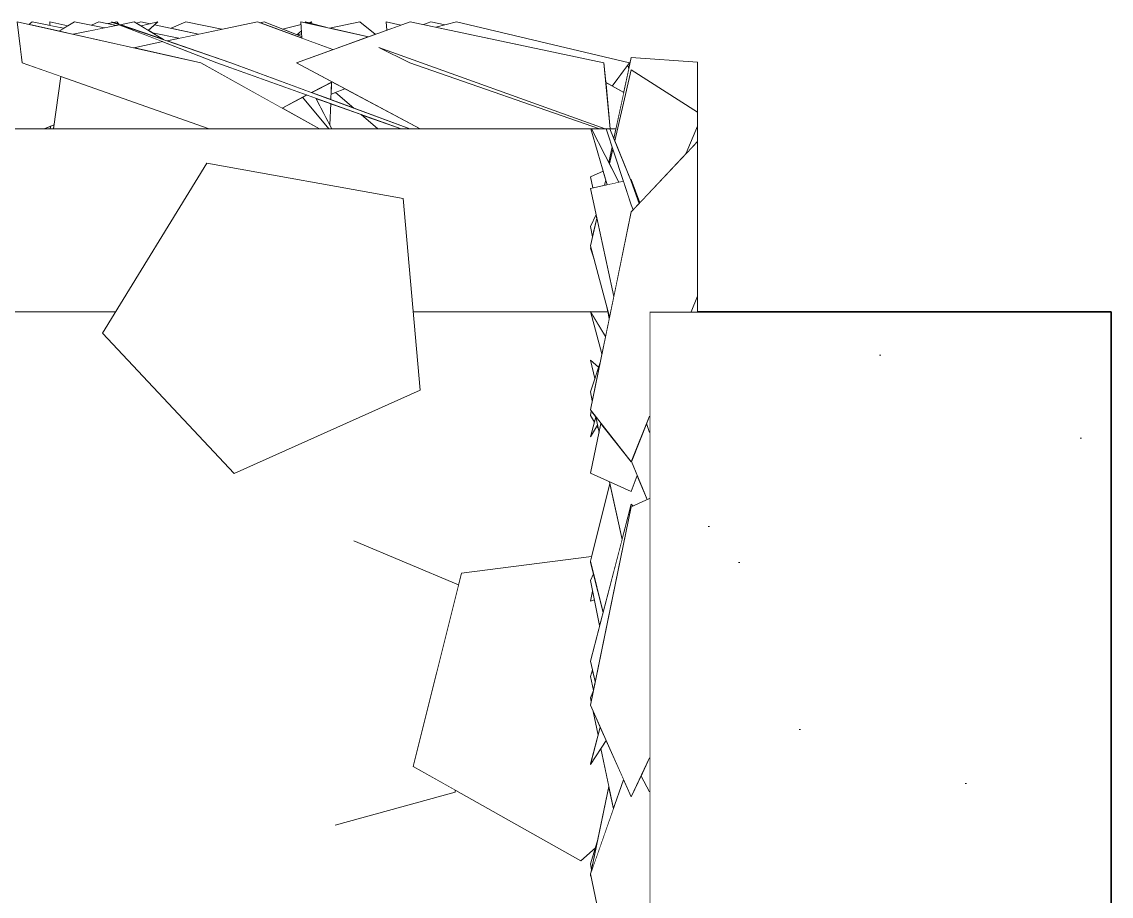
# Model space of a CAD drawing. Header units: millimetres. Extents: x -9413 to 8527, y -300 to 11224.
# Drawn here: x 8055.1 to 8527.1, y 746.8 to 1125.7 of the extents above; entities that cross this region are included whole.
import ezdxf

# ---------------------------------------------------------------- set-up
doc = ezdxf.new("R2010")
doc.units = ezdxf.units.MM
doc.header["$MEASUREMENT"] = 0
doc.linetypes.add('Wipeout_Contour', pattern=[1000, 0, -1000])
doc.layers.add('Interior - Furniture', color=7, linetype='Continuous')
doc.layers.add('Structural - Bearing', color=7, linetype='Continuous')
for name, color, linetype, lineweight, true_color in [('Interior - Furniture _Pen_No__24', 7, 'Continuous', 20, 0x029e21), ('Interior - Furniture _Pen_No__4', 7, 'Continuous', 20, 0x029e21), ('Structural - Bearing_Pen_No__178', 7, 'Continuous', 15, 0xbda888), ('Structural - Bearing_Pen_No__87', 7, 'Continuous', 20, 0x6a6a6a)]:
    doc.layers.add(name, color=color, linetype=linetype, lineweight=lineweight, true_color=true_color)
doc.layers.add('Structural - Bearing_Pen_No__27', color=7, linetype='Continuous', lineweight=35)

# ---------------------------------------------------------------- blocks, each defined once
blk = doc.blocks.new('Section Elem_25_6')
at = {"color": 254, "linetype": 'Wipeout_Contour', "lineweight": 0, "ltscale": 33826.662935}
blk.add_wipeout([(8527.1, 0), (8527.1, 1000), (8327.1, 1000), (8327.1, 0)], dxfattribs=at).dxf.layer = 'Structural - Bearing'
at = {"layer": 'Structural - Bearing_Pen_No__178', "linetype": 'Continuous'}
h = blk.add_hatch(dxfattribs=at)
h.set_pattern_fill('Cut_Stone_0006', color=256, style=0, pattern_type=2)
h.set_pattern_definition([(45, (0, 350), (-111.3693, 111.3693), [0, -105, 0, -157.5]), (110, (350, 350), (148.0016, 53.8682), [0, -77, 0, -133])])
h.paths.add_polyline_path([(8527.1, 0), (8527.1, 1000), (8327.1, 1000), (8327.1, 0)])
at = {"layer": 'Structural - Bearing_Pen_No__27', "linetype": 'Continuous'}
for p, q in [((8327.1, 1000), (8327.1, 0)), ((8527.1, 1000), (8327.1, 1000)), ((8527.1, 1000), (8527.1, 0))]:
    blk.add_line(p, q, dxfattribs=at)
blk = doc.blocks.new('Section Elem_26_6')
at = {"layer": 'Structural - Bearing_Pen_No__87', "linetype": 'Continuous'}
blk.add_line((8095.78, 1000), (7284.29, 1000), dxfattribs=at)
at = {"color": 254, "linetype": 'Wipeout_Contour', "lineweight": 0, "ltscale": 33465.873881}
blk.add_wipeout([(8309.05, 1000), (8301.54, 1000), (8308.01, 989.25), (8309.64, 997.12)], dxfattribs=at).dxf.layer = 'Structural - Bearing'
at = {"layer": 'Structural - Bearing_Pen_No__87', "linetype": 'Continuous'}
for p, q in [((8301.49, 1000), (8224.63, 1000)), ((8309.05, 1000), (8301.54, 1000))]:
    blk.add_line(p, q, dxfattribs=at)
blk = doc.blocks.new('Section Elem_41_6')
at = {"color": 254, "linetype": 'Wipeout_Contour', "lineweight": 0, "ltscale": 32594.65207}
blk.add_wipeout([(8067.21, 1125.65), (8067.32, 1124.04), (8073.24, 1122.82), (8075.06, 1123.91)], dxfattribs=at).dxf.layer = 'Interior - Furniture'
at = {"color": 254, "linetype": 'Wipeout_Contour', "lineweight": 0, "ltscale": 24777.910272}
blk.add_wipeout([(8180.05, 1125.07), (8179.78, 1124.83), (8186.89, 1123.26)], dxfattribs=at).dxf.layer = 'Interior - Furniture'
at = {"color": 254, "linetype": 'Wipeout_Contour', "lineweight": 0, "ltscale": 33240.431555}
blk.add_wipeout([(8232.35, 1125.65), (8229.2, 1124.41), (8234.53, 1123.29), (8238.57, 1124.35)], dxfattribs=at).dxf.layer = 'Interior - Furniture'
at = {"color": 254, "linetype": 'Wipeout_Contour', "lineweight": 0, "ltscale": 33552.320641}
blk.add_wipeout([(8310.94, 1097.77), (8315.9, 1094.95), (8318.08, 1105.14), (8317.63, 1106.89)], dxfattribs=at).dxf.layer = 'Interior - Furniture'
at = {"color": 254, "linetype": 'Wipeout_Contour', "lineweight": 0, "ltscale": 41126.117536}
blk.add_wipeout([(8090.09, 990.74), (8147.15, 929.96), (8227.64, 966.01), (8220.28, 1049.05), (8135.28, 1064.34)], dxfattribs=at).dxf.layer = 'Interior - Furniture'
at = {"color": 254, "linetype": 'Wipeout_Contour', "lineweight": 0, "ltscale": 258548.012484}
blk.add_wipeout([(8224.63, 802.94), (8297.32, 762.12), (8303.6, 767.71), (8304.55, 770.74), (8309.42, 794.3), (8306.01, 810.75), (8301.45, 803.86), (8301.54, 804.22), (8301.45, 804.06), (8304.28, 814.53), (8304.81, 816.52), (8302.69, 826.75), (8301.45, 829.53), (8301.78, 831.14), (8301.45, 832.74), (8302.76, 835.88), (8302.77, 835.93), (8301.45, 841.97), (8302.35, 844.89), (8301.45, 848.66), (8305.47, 864.08), (8303.19, 875.14), (8301.45, 874.56), (8302.43, 878.87), (8301.45, 883.63), (8302.74, 886.2), (8301.45, 891.52), (8301.51, 891.76), (8301.45, 892.01), (8301.93, 893.93), (8245.61, 886.72)], dxfattribs=at).dxf.layer = 'Interior - Furniture'
at = {"layer": 'Interior - Furniture _Pen_No__4', "linetype": 'Continuous'}
for p, q in [((8232.35, 1125.65), (8229.2, 1124.41)), ((8238.57, 1124.35), (8232.35, 1125.65)), ((8318.08, 1105.14), (8317.63, 1106.89)), ((8135.28, 1064.34), (8090.09, 990.74)), ((8220.28, 1049.05), (8135.28, 1064.34)), ((8227.64, 966.01), (8220.28, 1049.05)), ((8090.09, 990.74), (8147.15, 929.96)), ((8147.15, 929.96), (8227.64, 966.01)), ((8297.32, 762.12), (8303.6, 767.71))]:
    blk.add_line(p, q, dxfattribs=at)
at = {"color": 254, "linetype": 'Wipeout_Contour', "lineweight": 0, "ltscale": 32573.844646}
blk.add_wipeout([(8058.22, 1124.5), (8071.21, 1121.61), (8073.24, 1122.82), (8059.55, 1125.65)], dxfattribs=at).dxf.layer = 'Interior - Furniture'
at = {"color": 254, "linetype": 'Wipeout_Contour', "lineweight": 0, "ltscale": 24766.775766}
blk.add_wipeout([(8179.24, 1125.28), (8177.83, 1125.65), (8178.61, 1125.12)], dxfattribs=at).dxf.layer = 'Interior - Furniture'
at = {"color": 254, "linetype": 'Wipeout_Contour', "lineweight": 0, "ltscale": 49592.172187}
blk.add_wipeout([(8199.05, 900.68), (8190.95, 777.6), (8242.86, 791.79), (8242.92, 792.67), (8224.63, 802.94), (8244.33, 881.62)], dxfattribs=at).dxf.layer = 'Interior - Furniture'
at = {"layer": 'Interior - Furniture _Pen_No__4', "linetype": 'Continuous'}
for p, q in [((8058.22, 1124.5), (8059.55, 1125.65)), ((8059.55, 1125.65), (8073.24, 1122.82)), ((8067.32, 1124.04), (8067.21, 1125.65)), ((8067.21, 1125.65), (8075.06, 1123.91)), ((8178.61, 1125.12), (8177.83, 1125.65)), ((8177.83, 1125.65), (8179.24, 1125.28)), ((8180.05, 1125.07), (8186.89, 1123.26)), ((8244.33, 881.62), (8198.97, 900.71)), ((8301.93, 893.93), (8245.61, 886.72)), ((8245.61, 886.72), (8224.63, 802.94)), ((8224.63, 802.94), (8297.32, 762.12)), ((8190.87, 777.57), (8242.86, 791.79)), ((8242.86, 791.79), (8242.92, 792.67))]:
    blk.add_line(p, q, dxfattribs=at)
blk = doc.blocks.new('Section Elem_43_6')
at = {"color": 254, "linetype": 'Wipeout_Contour', "lineweight": 0, "ltscale": 32671.848716}
blk.add_wipeout([(8088.48, 1125.65), (8085.25, 1124.16), (8090.88, 1123), (8096.12, 1124.08)], dxfattribs=at).dxf.layer = 'Interior - Furniture'
at = {"color": 254, "linetype": 'Wipeout_Contour', "lineweight": 0, "ltscale": 24563.381661}
blk.add_wipeout([(8106.8, 1123.83), (8109.93, 1121.93), (8114.11, 1125.65)], dxfattribs=at).dxf.layer = 'Interior - Furniture'
at = {"color": 254, "linetype": 'Wipeout_Contour', "lineweight": 0, "ltscale": 32828.374642}
blk.add_wipeout([(8119.78, 1122.84), (8131.72, 1120.3), (8141.84, 1122.42), (8126.21, 1125.65)], dxfattribs=at).dxf.layer = 'Interior - Furniture'
at = {"color": 254, "linetype": 'Wipeout_Contour', "lineweight": 0, "ltscale": 33108.641897}
blk.add_wipeout([(8201.58, 1125.65), (8188.39, 1122.93), (8205.35, 1119.18), (8208.28, 1120.23)], dxfattribs=at).dxf.layer = 'Interior - Furniture'
at = {"color": 254, "linetype": 'Wipeout_Contour', "lineweight": 0, "ltscale": 24755.591346}
blk.add_wipeout([(8176.3, 1120.43), (8174.36, 1120.03), (8176.35, 1119.24)], dxfattribs=at).dxf.layer = 'Interior - Furniture'
at = {"color": 254, "linetype": 'Wipeout_Contour', "lineweight": 0, "ltscale": 41335.560165}
blk.add_wipeout([(8188.95, 1090.23), (8188.58, 1080.95), (8189.46, 1079.25), (8209.43, 1079.25), (8202.21, 1085.47)], dxfattribs=at).dxf.layer = 'Interior - Furniture'
at = {"color": 254, "linetype": 'Wipeout_Contour', "lineweight": 0, "ltscale": 24415.257552}
blk.add_wipeout([(8067.74, 1080.5), (8064.77, 1079.25), (8067.41, 1079.25)], dxfattribs=at).dxf.layer = 'Interior - Furniture'
at = {"color": 254, "linetype": 'Wipeout_Contour', "lineweight": 0, "ltscale": 25244.793976}
blk.add_wipeout([(8343.02, 1068.69), (8347.85, 1073.84), (8347.85, 1080.36)], dxfattribs=at).dxf.layer = 'Interior - Furniture'
at = {"color": 254, "linetype": 'Wipeout_Contour', "lineweight": 0, "ltscale": 41861.075194}
blk.add_wipeout([(8307.02, 1060.89), (8301.45, 1058.42), (8302.47, 1053.67), (8307.53, 1054.78), (8308.09, 1057.18)], dxfattribs=at).dxf.layer = 'Interior - Furniture'
at = {"color": 254, "linetype": 'Wipeout_Contour', "lineweight": 0, "ltscale": 33470.32378}
blk.add_wipeout([(8303.91, 1042.08), (8301.45, 1036.91), (8302.36, 1032.51), (8304.24, 1040.59)], dxfattribs=at).dxf.layer = 'Interior - Furniture'
at = {"color": 254, "linetype": 'Wipeout_Contour', "lineweight": 0, "ltscale": 33627.135129}
blk.add_wipeout([(8345.14, 1000), (8347.81, 1000), (8347.85, 1000.11), (8347.85, 1006.81)], dxfattribs=at).dxf.layer = 'Interior - Furniture'
at = {"color": 254, "linetype": 'Wipeout_Contour', "lineweight": 0, "ltscale": 25107.119156}
blk.add_wipeout([(8308.59, 1002.19), (8309.64, 997.12), (8309.78, 997.8)], dxfattribs=at).dxf.layer = 'Interior - Furniture'
at = {"color": 254, "linetype": 'Wipeout_Contour', "lineweight": 0, "ltscale": 25081.126625}
blk.add_wipeout([(8301.45, 979.07), (8303.37, 971.07), (8305.04, 976.06)], dxfattribs=at).dxf.layer = 'Interior - Furniture'
at = {"color": 254, "linetype": 'Wipeout_Contour', "lineweight": 0, "ltscale": 41787.125718}
blk.add_wipeout([(8301.83, 956.97), (8301.45, 955.11), (8303.18, 952.22), (8303.78, 954.43), (8303.76, 954.51)], dxfattribs=at).dxf.layer = 'Interior - Furniture'
at = {"color": 254, "linetype": 'Wipeout_Contour', "lineweight": 0, "ltscale": 25142.02256}
blk.add_wipeout([(8325.8, 951.52), (8327.1, 947.74), (8327.1, 954.78)], dxfattribs=at).dxf.layer = 'Interior - Furniture'
at = {"color": 254, "linetype": 'Wipeout_Contour', "lineweight": 0, "ltscale": 41799.312781}
blk.add_wipeout([(8301.45, 848.66), (8303.57, 839.79), (8319.17, 915.42), (8319.97, 915.79), (8319.17, 916.68)], dxfattribs=at).dxf.layer = 'Interior - Furniture'
at = {"color": 254, "linetype": 'Wipeout_Contour', "lineweight": 0, "ltscale": 25025.259023}
blk.add_wipeout([(8301.45, 804.06), (8301.54, 804.22), (8304.28, 814.53)], dxfattribs=at).dxf.layer = 'Interior - Furniture'
at = {"color": 254, "linetype": 'Wipeout_Contour', "lineweight": 0, "ltscale": 75167.686216}
blk.add_wipeout([(8315.86, 797.24), (8301.45, 756.45), (8317.27, 681.73), (8319.17, 682.86), (8323.03, 672.49), (8327.1, 672.27), (8327.1, 792.04), (8323.4, 798.85), (8319.17, 789.82)], dxfattribs=at).dxf.layer = 'Interior - Furniture'
at = {"color": 254, "linetype": 'Wipeout_Contour', "lineweight": 0, "ltscale": 40970.673171}
blk.add_wipeout([(8123.18, 1118.5), (8111.67, 1120.87), (8116.48, 1117.96), (8118.02, 1117.43), (8118.05, 1117.42)], dxfattribs=at).dxf.layer = 'Interior - Furniture'
at = {"color": 254, "linetype": 'Wipeout_Contour', "lineweight": 0, "ltscale": 33335.416508}
blk.add_wipeout([(8209.73, 1114.5), (8223.27, 1107.93), (8305.43, 1079.25), (8307.88, 1079.25)], dxfattribs=at).dxf.layer = 'Interior - Furniture'
at = {"color": 254, "linetype": 'Wipeout_Contour', "lineweight": 0, "ltscale": 24495.488936}
blk.add_wipeout([(8072.03, 1102.01), (8068.8, 1079.25), (8136.28, 1079.25)], dxfattribs=at).dxf.layer = 'Interior - Furniture'
at = {"color": 254, "linetype": 'Wipeout_Contour', "lineweight": 0, "ltscale": 33059.0994}
blk.add_wipeout([(8189.01, 1091.92), (8199.02, 1088.22), (8191.09, 1095.06), (8189.1, 1094.28)], dxfattribs=at).dxf.layer = 'Interior - Furniture'
at = {"color": 254, "linetype": 'Wipeout_Contour', "lineweight": 0, "ltscale": 25092.196126}
blk.add_wipeout([(8301.45, 1000.15), (8306.47, 981.77), (8308.01, 989.25)], dxfattribs=at).dxf.layer = 'Interior - Furniture'
at = {"color": 254, "linetype": 'Wipeout_Contour', "lineweight": 0, "ltscale": 25222.024842}
blk.add_wipeout([(8347.81, 1000), (8347.85, 1000), (8347.85, 1000.11)], dxfattribs=at).dxf.layer = 'Interior - Furniture'
at = {"color": 254, "linetype": 'Wipeout_Contour', "lineweight": 0, "ltscale": 25078.502663}
blk.add_wipeout([(8305.7, 978.03), (8301.45, 965.31), (8302.28, 961.45)], dxfattribs=at).dxf.layer = 'Interior - Furniture'
at = {"color": 254, "linetype": 'Wipeout_Contour', "lineweight": 0, "ltscale": 25076.257908}
blk.add_wipeout([(8304.54, 950.88), (8304.26, 950.42), (8304.85, 949.42)], dxfattribs=at).dxf.layer = 'Interior - Furniture'
at = {"color": 254, "linetype": 'Wipeout_Contour', "lineweight": 0, "ltscale": 33426.731893}
blk.add_wipeout([(8301.45, 892.01), (8306.92, 869.65), (8315.16, 901.28), (8309.95, 925.62)], dxfattribs=at).dxf.layer = 'Interior - Furniture'
at = {"color": 254, "linetype": 'Wipeout_Contour', "lineweight": 0, "ltscale": 33379.900603}
blk.add_wipeout([(8301.45, 841.97), (8302.77, 835.93), (8303.57, 839.79), (8302.35, 844.89)], dxfattribs=at).dxf.layer = 'Interior - Furniture'
at = {"color": 254, "linetype": 'Wipeout_Contour', "lineweight": 0, "ltscale": 25034.358762}
blk.add_wipeout([(8301.45, 803.86), (8308.29, 814.2), (8305.72, 819.95)], dxfattribs=at).dxf.layer = 'Interior - Furniture'
at = {"color": 254, "linetype": 'Wipeout_Contour', "lineweight": 0, "ltscale": 25007.933016}
blk.add_wipeout([(8301.45, 755.75), (8301.74, 755.08), (8301.52, 756.11)], dxfattribs=at).dxf.layer = 'Interior - Furniture'
at = {"color": 254, "linetype": 'Wipeout_Contour', "lineweight": 0, "ltscale": 56845.326293}
blk.add_wipeout([(7993.32, 1079.25), (8064.77, 1079.25), (8069.05, 1081.05), (8072.03, 1102.01), (8055.31, 1107.93), (8054.35, 1115.5), (8017.46, 1107.93)], dxfattribs=at).dxf.layer = 'Interior - Furniture'
at = {"color": 254, "linetype": 'Wipeout_Contour', "lineweight": 0, "ltscale": 41275.273706}
blk.add_wipeout([(8176.73, 1092.94), (8188.07, 1079.25), (8189.46, 1079.25), (8182.54, 1092.53), (8178.63, 1093.94)], dxfattribs=at).dxf.layer = 'Interior - Furniture'
at = {"color": 254, "linetype": 'Wipeout_Contour', "lineweight": 0, "ltscale": 25072.168242}
blk.add_wipeout([(8301.45, 945.84), (8304.54, 950.88), (8303.78, 954.43)], dxfattribs=at).dxf.layer = 'Interior - Furniture'
at = {"color": 254, "linetype": 'Wipeout_Contour', "lineweight": 0, "ltscale": 33400.988698}
blk.add_wipeout([(8301.45, 883.63), (8305.47, 864.08), (8306.92, 869.65), (8302.83, 886.38)], dxfattribs=at).dxf.layer = 'Interior - Furniture'
at = {"color": 254, "linetype": 'Wipeout_Contour', "lineweight": 0, "ltscale": 25031.68112}
blk.add_wipeout([(8309.42, 794.3), (8301.8, 757.44), (8311.42, 784.66)], dxfattribs=at).dxf.layer = 'Interior - Furniture'
at = {"layer": 'Interior - Furniture _Pen_No__4', "linetype": 'Continuous'}
blk.add_line((8301.45, 755.75), (8301.74, 755.08), dxfattribs=at)
at = {"color": 254, "linetype": 'Wipeout_Contour', "lineweight": 0, "ltscale": 24761.920614}
blk.add_wipeout([(8180.67, 1095.01), (8181.39, 1094.74), (8181.13, 1095.25)], dxfattribs=at).dxf.layer = 'Interior - Furniture'
at = {"color": 254, "linetype": 'Wipeout_Contour', "lineweight": 0, "ltscale": 33056.830707}
blk.add_wipeout([(8189.31, 1099.55), (8189.1, 1094.28), (8195.12, 1096.66), (8189.52, 1099.66)], dxfattribs=at).dxf.layer = 'Interior - Furniture'
at = {"color": 254, "linetype": 'Wipeout_Contour', "lineweight": 0, "ltscale": 50199.579747}
blk.add_wipeout([(8306.04, 951.61), (8301.45, 930.11), (8319.17, 922.07), (8321.74, 929.04), (8319.24, 935.08), (8319.17, 934.91)], dxfattribs=at).dxf.layer = 'Interior - Furniture'
at = {"color": 254, "linetype": 'Wipeout_Contour', "lineweight": 0, "ltscale": 25013.318621}
blk.add_wipeout([(8301.45, 760.78), (8301.98, 758.33), (8304.55, 770.74)], dxfattribs=at).dxf.layer = 'Interior - Furniture'
at = {"layer": 'Interior - Furniture _Pen_No__4', "linetype": 'Continuous'}
for p, q in [((8304.55, 770.74), (8301.45, 760.78)), ((8301.45, 760.78), (8301.98, 758.33)), ((8301.45, 756.45), (8317.27, 681.73)), ((8301.52, 756.11), (8301.45, 755.75))]:
    blk.add_line(p, q, dxfattribs=at)
at = {"color": 254, "linetype": 'Wipeout_Contour', "lineweight": 0, "ltscale": 49286.788489}
blk.add_wipeout([(8116.21, 1117.04), (8103.62, 1114.39), (8132.65, 1107.93), (8167.87, 1088.29), (8178.63, 1093.94), (8139.66, 1107.93)], dxfattribs=at).dxf.layer = 'Interior - Furniture'
at = {"color": 254, "linetype": 'Wipeout_Contour', "lineweight": 0, "ltscale": 25077.804699}
blk.add_wipeout([(8306.04, 951.61), (8303.76, 954.51), (8305.21, 947.73)], dxfattribs=at).dxf.layer = 'Interior - Furniture'
at = {"color": 254, "linetype": 'Wipeout_Contour', "lineweight": 0, "ltscale": 41885.512582}
blk.add_wipeout([(8319.24, 935.08), (8326.03, 918.62), (8327.1, 919.12), (8327.1, 947.74), (8325.8, 951.52)], dxfattribs=at).dxf.layer = 'Interior - Furniture'
at = {"color": 254, "linetype": 'Wipeout_Contour', "lineweight": 0, "ltscale": 57679.438598}
blk.add_wipeout([(8118.04, 1117.42), (8145.73, 1107.93), (8180.67, 1095.01), (8189.52, 1099.66), (8174.09, 1107.93), (8189.86, 1113.6), (8157.2, 1125.65)], dxfattribs=at).dxf.layer = 'Interior - Furniture'
at = {"color": 254, "linetype": 'Wipeout_Contour', "lineweight": 0, "ltscale": 58584.732526}
blk.add_wipeout([(8319.17, 922.07), (8309.8, 926.32), (8315.16, 901.28), (8319.17, 916.68), (8319.97, 915.79), (8326.03, 918.62), (8321.74, 929.04)], dxfattribs=at).dxf.layer = 'Interior - Furniture'
at = {"layer": 'Interior - Furniture _Pen_No__4', "linetype": 'Continuous'}
for p, q in [((8301.45, 930.11), (8319.17, 922.07)), ((8319.17, 922.07), (8321.74, 929.04))]:
    blk.add_line(p, q, dxfattribs=at)
at = {"color": 254, "linetype": 'Wipeout_Contour', "lineweight": 0, "ltscale": 32702.205332}
blk.add_wipeout([(8097.41, 1124.34), (8077.39, 1120.23), (8103.62, 1114.39), (8116.21, 1117.04)], dxfattribs=at).dxf.layer = 'Interior - Furniture'
at = {"color": 254, "linetype": 'Wipeout_Contour', "lineweight": 0, "ltscale": 91559.105197}
blk.add_wipeout([(8223.34, 1125.65), (8174.09, 1107.93), (8227.64, 1079.25), (8305.43, 1079.25), (8247.98, 1099.3), (8223.27, 1107.93), (8221.29, 1108.89), (8209.73, 1114.5), (8307.88, 1079.25), (8310.03, 1079.25), (8307.34, 1107.93)], dxfattribs=at).dxf.layer = 'Interior - Furniture'
at = {"color": 254, "linetype": 'Wipeout_Contour', "lineweight": 0, "ltscale": 41811.642836}
blk.add_wipeout([(8301.45, 829.53), (8319.17, 789.82), (8327.1, 806.76), (8327.1, 919.12), (8319.17, 915.42)], dxfattribs=at).dxf.layer = 'Interior - Furniture'
at = {"layer": 'Interior - Furniture _Pen_No__4', "linetype": 'Continuous'}
for p, q in [((8309.8, 926.32), (8315.16, 901.28)), ((8327.1, 919.12), (8319.17, 915.42)), ((8319.97, 915.79), (8319.17, 916.68)), ((8301.45, 848.66), (8303.57, 839.79)), ((8302.35, 844.89), (8301.45, 841.97)), ((8301.45, 804.06), (8301.54, 804.22))]:
    blk.add_line(p, q, dxfattribs=at)
at = {"color": 254, "linetype": 'Wipeout_Contour', "lineweight": 0, "ltscale": 24550.309624}
blk.add_wipeout([(8097.69, 1124.4), (8116.48, 1117.96), (8103.79, 1125.65)], dxfattribs=at).dxf.layer = 'Interior - Furniture'
at = {"color": 254, "linetype": 'Wipeout_Contour', "lineweight": 0, "ltscale": 33000.721892}
blk.add_wipeout([(8176.12, 1124.5), (8168.11, 1122.49), (8174.3, 1120.05), (8176.24, 1121.74)], dxfattribs=at).dxf.layer = 'Interior - Furniture'
at = {"color": 254, "linetype": 'Wipeout_Contour', "lineweight": 0, "ltscale": 24875.67156}
blk.add_wipeout([(8212.99, 1125.65), (8213.22, 1122.01), (8219.4, 1124.23)], dxfattribs=at).dxf.layer = 'Interior - Furniture'
at = {"color": 254, "linetype": 'Wipeout_Contour', "lineweight": 0, "ltscale": 41395.277472}
blk.add_wipeout([(8195.12, 1096.66), (8191.09, 1095.06), (8199.02, 1088.22), (8223.3, 1079.25), (8227.64, 1079.25)], dxfattribs=at).dxf.layer = 'Interior - Furniture'
at = {"color": 254, "linetype": 'Wipeout_Contour', "lineweight": 0, "ltscale": 50301.39224}
blk.add_wipeout([(8309.9, 1079.25), (8308.29, 1079.25), (8319.17, 1046.27), (8319.97, 1044.15), (8322.59, 1046.94), (8319.17, 1056.53)], dxfattribs=at).dxf.layer = 'Interior - Furniture'
at = {"color": 254, "linetype": 'Wipeout_Contour', "lineweight": 0, "ltscale": 33398.379112}
blk.add_wipeout([(8301.45, 891.52), (8302.74, 886.2), (8302.83, 886.38), (8301.51, 891.76)], dxfattribs=at).dxf.layer = 'Interior - Furniture'
at = {"color": 254, "linetype": 'Wipeout_Contour', "lineweight": 0, "ltscale": 25045.293415}
blk.add_wipeout([(8301.45, 874.56), (8303.19, 875.14), (8302.43, 878.87)], dxfattribs=at).dxf.layer = 'Interior - Furniture'
at = {"color": 254, "linetype": 'Wipeout_Contour', "lineweight": 0, "ltscale": 25031.353325}
blk.add_wipeout([(8302.76, 835.88), (8301.45, 832.74), (8301.78, 831.14)], dxfattribs=at).dxf.layer = 'Interior - Furniture'
at = {"color": 254, "linetype": 'Wipeout_Contour', "lineweight": 0, "ltscale": 25034.492943}
blk.add_wipeout([(8305.72, 819.95), (8302.69, 826.75), (8304.81, 816.52)], dxfattribs=at).dxf.layer = 'Interior - Furniture'
at = {"color": 254, "linetype": 'Wipeout_Contour', "lineweight": 0, "ltscale": 25091.920515}
blk.add_wipeout([(8323.4, 798.85), (8327.1, 792.04), (8327.1, 806.76)], dxfattribs=at).dxf.layer = 'Interior - Furniture'
at = {"layer": 'Interior - Furniture _Pen_No__4', "linetype": 'Continuous'}
for p, q in [((8309.95, 925.62), (8301.45, 892.01)), ((8319.17, 916.68), (8301.45, 848.66)), ((8319.17, 915.42), (8301.45, 829.53)), ((8301.45, 892.01), (8306.92, 869.65)), ((8301.51, 891.76), (8301.45, 891.52)), ((8301.45, 891.52), (8302.74, 886.2)), ((8302.83, 886.38), (8301.45, 883.63)), ((8301.45, 883.63), (8305.47, 864.08)), ((8302.43, 878.87), (8301.45, 874.56)), ((8301.45, 874.56), (8303.19, 875.14)), ((8301.45, 841.97), (8302.77, 835.93)), ((8302.76, 835.88), (8301.45, 832.74)), ((8301.45, 832.74), (8301.78, 831.14)), ((8319.17, 789.82), (8327.1, 806.76)), ((8327.1, 792.04), (8323.4, 798.85))]:
    blk.add_line(p, q, dxfattribs=at)
at = {"color": 254, "linetype": 'Wipeout_Contour', "lineweight": 0, "ltscale": 24770.02587}
blk.add_wipeout([(8178.54, 1125.11), (8179.78, 1124.83), (8180.72, 1125.65)], dxfattribs=at).dxf.layer = 'Interior - Furniture'
at = {"color": 254, "linetype": 'Wipeout_Contour', "lineweight": 0, "ltscale": 33530.528436}
blk.add_wipeout([(8315.9, 1094.95), (8308.15, 1099.35), (8310.03, 1079.25), (8312.53, 1079.25)], dxfattribs=at).dxf.layer = 'Interior - Furniture'
at = {"color": 254, "linetype": 'Wipeout_Contour', "lineweight": 0, "ltscale": 24843.905395}
blk.add_wipeout([(8219.54, 1079.25), (8202.21, 1085.47), (8209.43, 1079.25)], dxfattribs=at).dxf.layer = 'Interior - Furniture'
at = {"color": 254, "linetype": 'Wipeout_Contour', "lineweight": 0, "ltscale": 41934.982592}
blk.add_wipeout([(8319.17, 1057.33), (8318.87, 1057.27), (8319.17, 1056.53), (8322.59, 1046.94), (8322.83, 1047.2)], dxfattribs=at).dxf.layer = 'Interior - Furniture'
at = {"color": 254, "linetype": 'Wipeout_Contour', "lineweight": 0, "ltscale": 33396.184272}
blk.add_wipeout([(8306.01, 810.75), (8311.42, 784.66), (8315.86, 797.24), (8308.29, 814.2)], dxfattribs=at).dxf.layer = 'Interior - Furniture'
at = {"layer": 'Interior - Furniture _Pen_No__4', "linetype": 'Continuous'}
for p, q in [((8301.45, 829.53), (8319.17, 789.82)), ((8302.69, 826.75), (8304.81, 816.52)), ((8305.72, 819.95), (8301.45, 803.86)), ((8304.28, 814.53), (8301.45, 804.06)), ((8301.45, 803.86), (8308.29, 814.2)), ((8306.01, 810.75), (8311.42, 784.66)), ((8315.86, 797.24), (8301.45, 756.45)), ((8309.42, 794.3), (8301.8, 757.44))]:
    blk.add_line(p, q, dxfattribs=at)
at = {"color": 254, "linetype": 'Wipeout_Contour', "lineweight": 0, "ltscale": 40932.975845}
blk.add_wipeout([(8055.31, 1107.93), (8136.28, 1079.25), (8184.1, 1079.25), (8132.65, 1107.93), (8053.06, 1125.65)], dxfattribs=at).dxf.layer = 'Interior - Furniture'
at = {"color": 254, "linetype": 'Wipeout_Contour', "lineweight": 0, "ltscale": 50166.431851}
blk.add_wipeout([(8243.5, 1125.65), (8234.53, 1123.29), (8307.34, 1107.93), (8308.15, 1099.35), (8310.94, 1097.77), (8318.39, 1107.93)], dxfattribs=at).dxf.layer = 'Interior - Furniture'
at = {"color": 254, "linetype": 'Wipeout_Contour', "lineweight": 0, "ltscale": 50276.185157}
blk.add_wipeout([(8301.45, 1053.44), (8311.6, 1006.62), (8319.17, 1043.31), (8319.97, 1044.15), (8319.17, 1046.27), (8315.77, 1056.58)], dxfattribs=at).dxf.layer = 'Interior - Furniture'
at = {"layer": 'Interior - Furniture _Pen_No__4', "linetype": 'Continuous'}
for p, q in [((8053.06, 1125.65), (8055.31, 1107.93)), ((8243.5, 1125.65), (8234.53, 1123.29)), ((7993.32, 1079.25), (8064.77, 1079.25))]:
    blk.add_line(p, q, dxfattribs=at)
at = {"color": 254, "linetype": 'Wipeout_Contour', "lineweight": 0, "ltscale": 40865.926881}
blk.add_wipeout([(8094.84, 1125.34), (8092.44, 1124.84), (8096.12, 1124.08), (8097.34, 1124.33), (8097.29, 1124.39)], dxfattribs=at).dxf.layer = 'Interior - Furniture'
at = {"color": 254, "linetype": 'Wipeout_Contour', "lineweight": 0, "ltscale": 32739.921459}
blk.add_wipeout([(8104.81, 1125.03), (8106.8, 1123.83), (8110.66, 1124.79), (8106.64, 1125.65)], dxfattribs=at).dxf.layer = 'Interior - Furniture'
at = {"color": 254, "linetype": 'Wipeout_Contour', "lineweight": 0, "ltscale": 32977.89703}
blk.add_wipeout([(8158.25, 1125.26), (8176.38, 1118.58), (8176.35, 1119.24), (8160.1, 1125.65)], dxfattribs=at).dxf.layer = 'Interior - Furniture'
at = {"color": 254, "linetype": 'Wipeout_Contour', "lineweight": 0, "ltscale": 33032.69048}
blk.add_wipeout([(8189.31, 1099.55), (8181.13, 1095.25), (8181.39, 1094.74), (8189.01, 1091.92)], dxfattribs=at).dxf.layer = 'Interior - Furniture'
at = {"color": 254, "linetype": 'Wipeout_Contour', "lineweight": 0, "ltscale": 32560.763028}
blk.add_wipeout([(8067.41, 1079.25), (8068.8, 1079.25), (8069.05, 1081.05), (8067.74, 1080.5)], dxfattribs=at).dxf.layer = 'Interior - Furniture'
at = {"color": 254, "linetype": 'Wipeout_Contour', "lineweight": 0, "ltscale": 33499.786492}
blk.add_wipeout([(8301.91, 1079.25), (8301.71, 1079.25), (8308.71, 1055.04), (8313.81, 1056.15)], dxfattribs=at).dxf.layer = 'Interior - Furniture'
at = {"color": 254, "linetype": 'Wipeout_Contour', "lineweight": 0, "ltscale": 33475.815062}
blk.add_wipeout([(8301.45, 1028.61), (8309.78, 997.8), (8311.6, 1006.62), (8304.24, 1040.59)], dxfattribs=at).dxf.layer = 'Interior - Furniture'
at = {"layer": 'Interior - Furniture _Pen_No__4', "linetype": 'Continuous'}
for p, q in [((8072.03, 1102.01), (8068.8, 1079.25)), ((8064.77, 1079.25), (8069.05, 1081.05)), ((8064.77, 1079.25), (8067.41, 1079.25)), ((8067.74, 1080.5), (8067.41, 1079.25)), ((8067.41, 1079.25), (8068.8, 1079.25)), ((8227.64, 1079.25), (8305.43, 1079.25)), ((8305.43, 1079.25), (8307.88, 1079.25))]:
    blk.add_line(p, q, dxfattribs=at)
at = {"color": 254, "linetype": 'Wipeout_Contour', "lineweight": 0, "ltscale": 32628.253798}
blk.add_wipeout([(8077.97, 1125.65), (8071.21, 1121.61), (8077.39, 1120.23), (8090.88, 1123)], dxfattribs=at).dxf.layer = 'Interior - Furniture'
at = {"color": 254, "linetype": 'Wipeout_Contour', "lineweight": 0, "ltscale": 24521.705895}
blk.add_wipeout([(8096.32, 1125.65), (8094.91, 1125.36), (8097.13, 1124.59)], dxfattribs=at).dxf.layer = 'Interior - Furniture'
at = {"color": 254, "linetype": 'Wipeout_Contour', "lineweight": 0, "ltscale": 40975.129296}
blk.add_wipeout([(8109.93, 1121.93), (8111.67, 1120.87), (8123.18, 1118.5), (8131.72, 1120.3), (8112.67, 1124.36)], dxfattribs=at).dxf.layer = 'Interior - Furniture'
at = {"color": 254, "linetype": 'Wipeout_Contour', "lineweight": 0, "ltscale": 33052.775292}
blk.add_wipeout([(8176.07, 1125.65), (8176.38, 1118.58), (8189.86, 1113.6), (8205.35, 1119.18)], dxfattribs=at).dxf.layer = 'Interior - Furniture'
at = {"color": 254, "linetype": 'Wipeout_Contour', "lineweight": 0, "ltscale": 24775.575837}
blk.add_wipeout([(8182.54, 1092.53), (8188.58, 1080.95), (8188.95, 1090.23)], dxfattribs=at).dxf.layer = 'Interior - Furniture'
at = {"color": 254, "linetype": 'Wipeout_Contour', "lineweight": 0, "ltscale": 25124.711465}
blk.add_wipeout([(8307.53, 1054.78), (8308.71, 1055.04), (8308.09, 1057.18)], dxfattribs=at).dxf.layer = 'Interior - Furniture'
at = {"color": 254, "linetype": 'Wipeout_Contour', "lineweight": 0, "ltscale": 25096.046328}
blk.add_wipeout([(8301.45, 1027.52), (8303.03, 1022.79), (8301.58, 1028.13)], dxfattribs=at).dxf.layer = 'Interior - Furniture'
at = {"layer": 'Interior - Furniture _Pen_No__4', "linetype": 'Continuous'}
for p, q in [((8077.97, 1125.65), (8071.21, 1121.61)), ((8090.88, 1123), (8077.97, 1125.65)), ((8088.48, 1125.65), (8085.25, 1124.16))]:
    blk.add_line(p, q, dxfattribs=at)
at = {"color": 254, "linetype": 'Wipeout_Contour', "lineweight": 0, "ltscale": 33003.059665}
blk.add_wipeout([(8167.87, 1088.29), (8184.1, 1079.25), (8188.07, 1079.25), (8176.73, 1092.94)], dxfattribs=at).dxf.layer = 'Interior - Furniture'
at = {"color": 254, "linetype": 'Wipeout_Contour', "lineweight": 0, "ltscale": 33520.675595}
blk.add_wipeout([(8311.18, 1070.48), (8309.7, 1064.12), (8313.81, 1056.15), (8315.77, 1056.58)], dxfattribs=at).dxf.layer = 'Interior - Furniture'
at = {"color": 254, "linetype": 'Wipeout_Contour', "lineweight": 0, "ltscale": 41191.050948}
blk.add_wipeout([(8139.66, 1107.93), (8219.54, 1079.25), (8223.3, 1079.25), (8145.73, 1107.93), (8094.04, 1125.65)], dxfattribs=at).dxf.layer = 'Interior - Furniture'
at = {"color": 254, "linetype": 'Wipeout_Contour', "lineweight": 0, "ltscale": 67180.775975}
blk.add_wipeout([(8319.17, 1104.85), (8312.02, 1074.07), (8318.87, 1057.27), (8319.17, 1057.33), (8322.83, 1047.2), (8343.02, 1068.69), (8347.85, 1080.36), (8347.85, 1086.43)], dxfattribs=at).dxf.layer = 'Interior - Furniture'
at = {"layer": 'Interior - Furniture _Pen_No__24', "linetype": 'Continuous'}
blk.add_line((8209.73, 1114.5), (8307.88, 1079.25), dxfattribs=at)
at = {"layer": 'Interior - Furniture _Pen_No__4', "linetype": 'Continuous'}
for p, q in [((8132.65, 1107.93), (8053.06, 1125.65)), ((8097.41, 1124.34), (8077.39, 1120.23)), ((8096.12, 1124.08), (8088.48, 1125.65)), ((8094.84, 1125.34), (8092.44, 1124.84)), ((8145.73, 1107.93), (8094.04, 1125.65)), ((8094.04, 1125.65), (8139.66, 1107.93)), ((8096.32, 1125.65), (8094.91, 1125.36)), ((8097.13, 1124.59), (8096.32, 1125.65)), ((8097.34, 1124.33), (8097.29, 1124.39)), ((8103.79, 1125.65), (8097.69, 1124.4)), ((8116.48, 1117.96), (8103.79, 1125.65)), ((8106.64, 1125.65), (8104.81, 1125.03)), ((8110.66, 1124.79), (8106.64, 1125.65)), ((8114.11, 1125.65), (8106.8, 1123.83)), ((8109.93, 1121.93), (8114.11, 1125.65)), ((8131.72, 1120.3), (8112.67, 1124.36)), ((8157.2, 1125.65), (8118.04, 1117.42)), ((8126.21, 1125.65), (8119.78, 1122.84)), ((8141.84, 1122.42), (8126.21, 1125.65)), ((8189.86, 1113.6), (8157.2, 1125.65)), ((8160.1, 1125.65), (8158.25, 1125.26)), ((8176.35, 1119.24), (8160.1, 1125.65)), ((8176.12, 1124.5), (8168.11, 1122.49)), ((8223.34, 1125.65), (8174.09, 1107.93)), ((8205.35, 1119.18), (8176.07, 1125.65)), ((8176.07, 1125.65), (8176.38, 1118.58)), ((8180.72, 1125.65), (8178.54, 1125.11)), ((8179.78, 1124.83), (8180.72, 1125.65)), ((8201.58, 1125.65), (8188.39, 1122.93)), ((8208.28, 1120.23), (8201.58, 1125.65)), ((8219.4, 1124.23), (8212.99, 1125.65)), ((8212.99, 1125.65), (8213.22, 1122.01)), ((8307.34, 1107.93), (8223.34, 1125.65)), ((8123.18, 1118.5), (8111.67, 1120.87)), ((8174.3, 1120.05), (8176.24, 1121.74)), ((8176.3, 1120.43), (8174.36, 1120.03)), ((8116.21, 1117.04), (8103.62, 1114.39)), ((8209.73, 1114.5), (8223.27, 1107.93)), ((8055.31, 1107.93), (8136.28, 1079.25)), ((8184.1, 1079.25), (8132.65, 1107.93)), ((8139.66, 1107.93), (8219.54, 1079.25)), ((8223.3, 1079.25), (8145.73, 1107.93)), ((8174.09, 1107.93), (8227.64, 1079.25)), ((8223.27, 1107.93), (8305.43, 1079.25)), ((8180.67, 1095.01), (8189.52, 1099.66)), ((8181.39, 1094.74), (8181.13, 1095.25)), ((8189.01, 1091.92), (8189.31, 1099.55)), ((8189.1, 1094.28), (8195.12, 1096.66)), ((8191.09, 1095.06), (8199.02, 1088.22)), ((8167.87, 1088.29), (8178.63, 1093.94)), ((8188.07, 1079.25), (8176.73, 1092.94)), ((8189.46, 1079.25), (8182.54, 1092.53)), ((8188.58, 1080.95), (8188.95, 1090.23)), ((8202.21, 1085.47), (8209.43, 1079.25)), ((8068.8, 1079.25), (8136.28, 1079.25)), ((8136.28, 1079.25), (8184.1, 1079.25)), ((8184.1, 1079.25), (8188.07, 1079.25)), ((8188.07, 1079.25), (8189.46, 1079.25)), ((8189.46, 1079.25), (8209.43, 1079.25)), ((8209.43, 1079.25), (8219.54, 1079.25)), ((8219.54, 1079.25), (8223.3, 1079.25)), ((8223.3, 1079.25), (8227.64, 1079.25))]:
    blk.add_line(p, q, dxfattribs=at)
at = {"color": 254, "linetype": 'Wipeout_Contour', "lineweight": 0, "ltscale": 50387.068484}
blk.add_wipeout([(8311.63, 1075.02), (8312.02, 1074.07), (8319.17, 1104.85), (8347.85, 1086.43), (8347.85, 1108.17), (8319.17, 1110.24)], dxfattribs=at).dxf.layer = 'Interior - Furniture'
at = {"color": 254, "linetype": 'Wipeout_Contour', "lineweight": 0, "ltscale": 33514.398332}
blk.add_wipeout([(8309.41, 1064.68), (8309.7, 1064.12), (8311.18, 1070.48), (8310.86, 1071.45)], dxfattribs=at).dxf.layer = 'Interior - Furniture'
at = {"layer": 'Interior - Furniture _Pen_No__4', "linetype": 'Continuous'}
for p, q in [((8318.39, 1107.93), (8243.5, 1125.65)), ((8347.85, 1108.17), (8319.17, 1110.24)), ((8310.03, 1079.25), (8307.34, 1107.93)), ((8310.94, 1097.77), (8318.39, 1107.93)), ((8347.85, 1086.43), (8319.17, 1104.85)), ((8347.85, 1086.43), (8347.85, 1108.17)), ((8315.9, 1094.95), (8308.15, 1099.35)), ((8347.85, 1080.36), (8347.85, 1086.43)), ((8307.88, 1079.25), (8310.03, 1079.25)), ((8310.03, 1079.25), (8312.53, 1079.25))]:
    blk.add_line(p, q, dxfattribs=at)
at = {"color": 254, "linetype": 'Wipeout_Contour', "lineweight": 0, "ltscale": 67109.92442}
blk.add_wipeout([(8301.45, 957.45), (8319.17, 934.91), (8327.1, 954.78), (8327.1, 1000), (8345.14, 1000), (8347.85, 1006.81), (8347.85, 1073.84), (8319.17, 1043.31)], dxfattribs=at).dxf.layer = 'Interior - Furniture'
at = {"layer": 'Interior - Furniture _Pen_No__4', "linetype": 'Continuous'}
for p, q in [((8319.17, 1110.24), (8311.63, 1075.02)), ((8319.17, 1104.85), (8312.02, 1074.07)), ((8301.71, 1079.25), (8308.71, 1055.04)), ((8313.81, 1056.15), (8301.91, 1079.25)), ((8308.29, 1079.25), (8319.17, 1046.27)), ((8319.17, 1056.53), (8309.9, 1079.25)), ((8347.85, 1080.36), (8343.02, 1068.69)), ((8347.85, 1073.84), (8347.85, 1080.36)), ((8310.86, 1071.45), (8309.41, 1064.68)), ((8347.85, 1073.84), (8319.17, 1043.31)), ((8347.85, 1006.81), (8347.85, 1073.84)), ((8311.18, 1070.48), (8309.7, 1064.12)), ((8307.02, 1060.89), (8301.45, 1058.42)), ((8301.45, 1058.42), (8302.47, 1053.67)), ((8319.17, 1057.33), (8318.87, 1057.27)), ((8322.83, 1047.2), (8319.17, 1057.33)), ((8315.77, 1056.58), (8301.45, 1053.44)), ((8301.45, 1053.44), (8311.6, 1006.62)), ((8308.09, 1057.18), (8307.53, 1054.78)), ((8322.59, 1046.94), (8319.17, 1056.53)), ((8319.17, 1043.31), (8301.45, 957.45)), ((8319.17, 1046.27), (8319.97, 1044.15)), ((8303.91, 1042.08), (8301.45, 1036.91)), ((8304.24, 1040.59), (8301.45, 1028.61)), ((8301.45, 1036.91), (8302.36, 1032.51)), ((8301.45, 1028.61), (8309.78, 997.8)), ((8301.58, 1028.13), (8301.45, 1027.52)), ((8301.45, 1027.52), (8303.03, 1022.79)), ((8345.14, 1000), (8347.85, 1006.81)), ((8347.85, 1000.11), (8347.85, 1006.81)), ((8308.59, 1002.19), (8309.64, 997.12)), ((8308.01, 989.25), (8301.45, 1000.15)), ((8301.45, 1000.15), (8306.47, 981.77)), ((8347.81, 1000), (8347.85, 1000.11)), ((8347.85, 1000), (8347.85, 1000.11)), ((8305.04, 976.06), (8301.45, 979.07)), ((8301.45, 979.07), (8303.37, 971.07)), ((8305.7, 978.03), (8301.45, 965.31)), ((8301.45, 965.31), (8302.28, 961.45)), ((8301.45, 957.45), (8319.17, 934.91)), ((8301.83, 956.97), (8301.45, 955.11)), ((8301.45, 955.11), (8303.18, 952.22)), ((8303.78, 954.43), (8301.45, 945.84)), ((8303.76, 954.51), (8305.21, 947.73)), ((8319.17, 934.91), (8327.1, 954.78)), ((8306.04, 951.61), (8301.45, 930.11)), ((8301.45, 945.84), (8304.54, 950.88)), ((8304.26, 950.42), (8304.85, 949.42)), ((8327.1, 947.74), (8325.8, 951.52)), ((8319.24, 935.08), (8326.03, 918.62))]:
    blk.add_line(p, q, dxfattribs=at)

msp = doc.modelspace()

# ---------------------------------------------------------------- block references
at = {"layer": 'Structural - Bearing'}
for name in ['Section Elem_26_6', 'Section Elem_25_6']:
    msp.add_blockref(name, (0, 0), dxfattribs=at)

# ---------------------------------------------------------------- next in the draw order: block references
at = {"layer": 'Interior - Furniture'}
msp.add_blockref('Section Elem_41_6', (0, 0), dxfattribs=at)

# ---------------------------------------------------------------- next in the draw order: block references
msp.add_blockref('Section Elem_43_6', (0, 0), dxfattribs=at)

doc.saveas('drawing.dxf')
